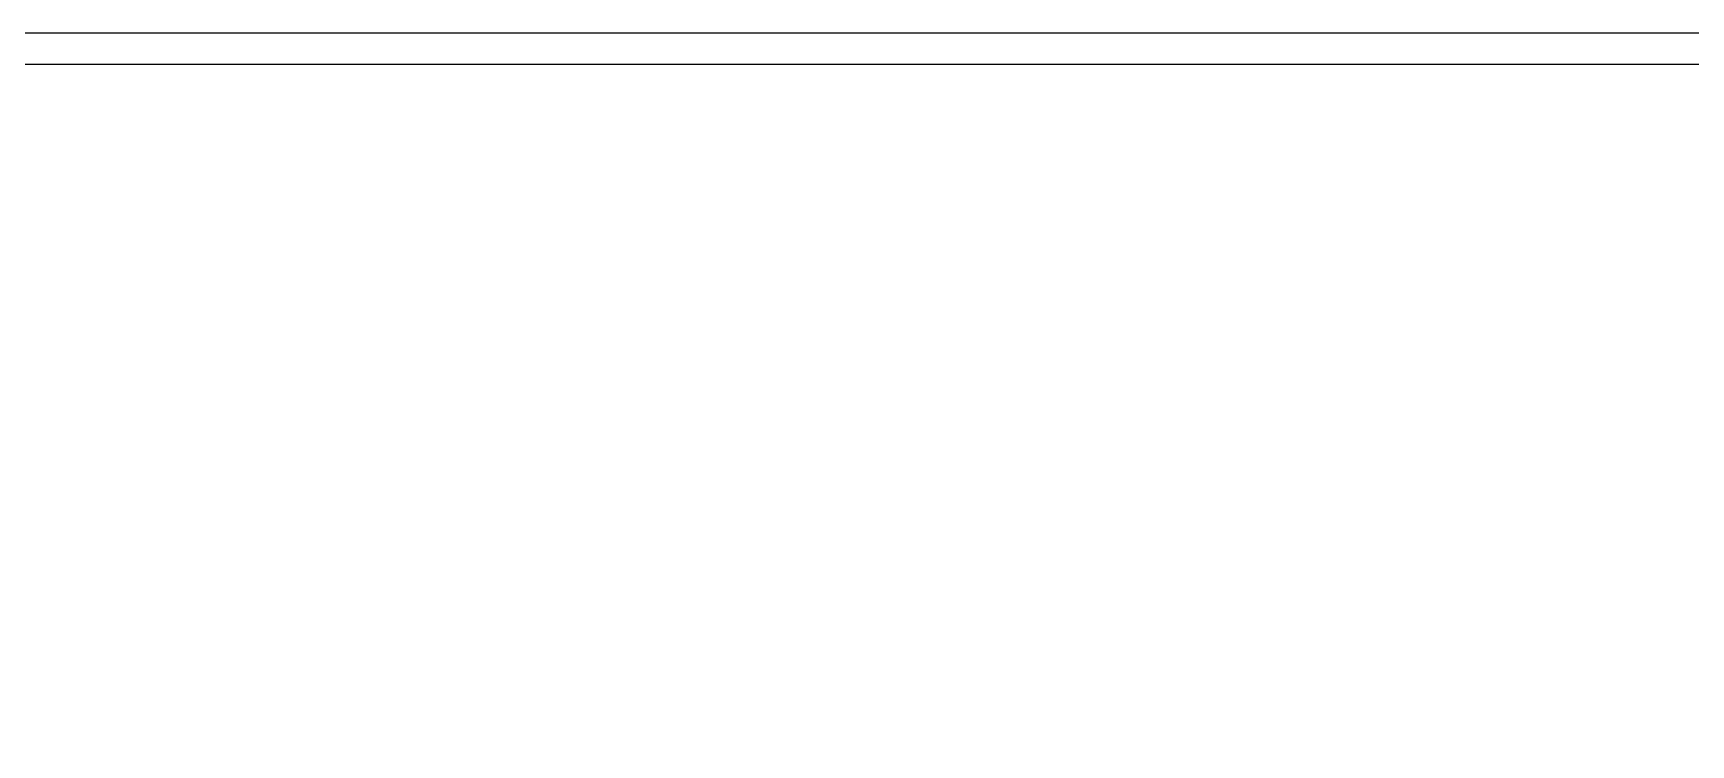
# Model space of a CAD drawing. Header units: inches. Extents: x 484217 to 497210, y -26946 to -21493.
# Drawn here: x 492350.8 to 492667.1, y -23137.7 to -23001.7 of the extents above; entities that cross this region are included whole.
import ezdxf

# ---------------------------------------------------------------- set-up
doc = ezdxf.new("R2010")
doc.units = ezdxf.units.IN
doc.header["$LTSCALE"] = 20
doc.header["$MEASUREMENT"] = 0
doc.layers.add('Parking', color=7, linetype='Continuous')

msp = doc.modelspace()

# ---------------------------------------------------------------- linework, layer by layer
for radius, start, end in [(464.89, 28.5088, 123.6525), (454.39, 50.421, 123.5151), (443.89, 50.421, 123.3711), (433.39, 50.421, 123.2201)]:
    msp.add_arc((492137.35, -23560.99, 6.93), radius, start, end)
at = {"layer": 'Parking'}
for p, q in [((493719.12, -23001.75), (490928.2, -23001.75)), ((493725.12, -23007.75), (490922.2, -23007.75))]:
    msp.add_line(p, q, dxfattribs=at)

doc.saveas('drawing.dxf')
